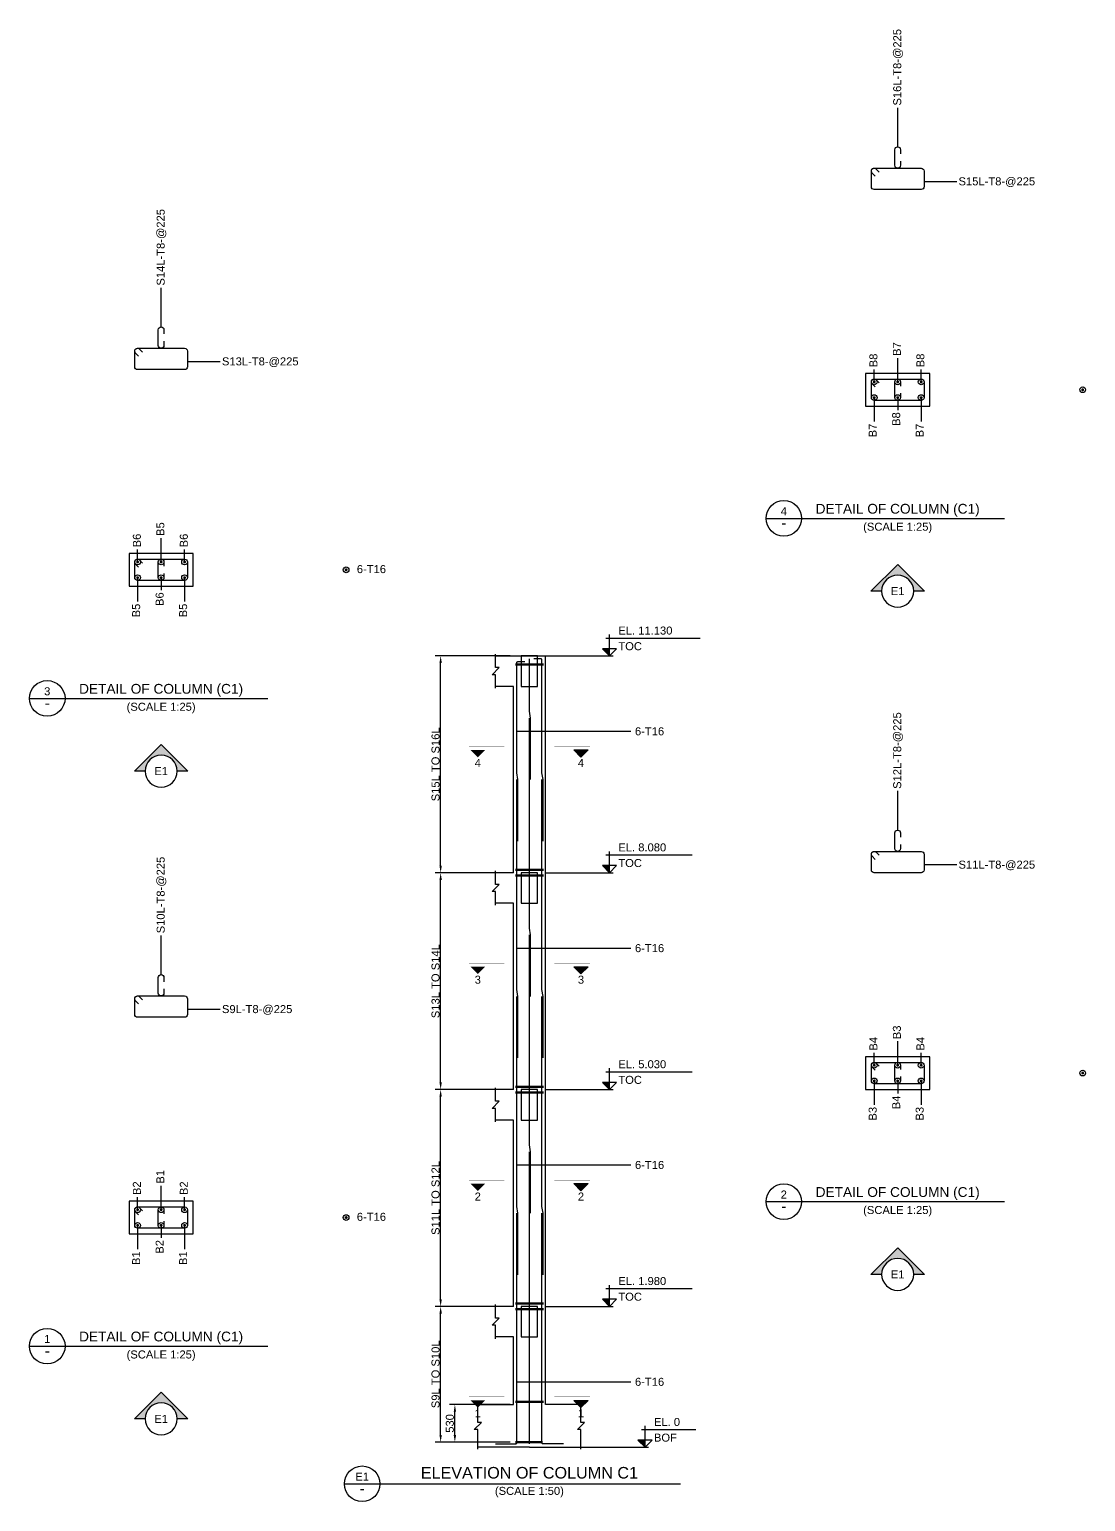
# Model space of a CAD drawing. Header units: inches. Extents: x -816171 to 9366335, y -450961 to 689132.
# Drawn here: x 123873 to 153553, y -98518 to -57130 of the extents above; entities that cross this region are included whole.
import ezdxf
from ezdxf.enums import TextEntityAlignment as Align

# ---------------------------------------------------------------- set-up
doc = ezdxf.new("R2010")
doc.units = ezdxf.units.IN
doc.header["$MEASUREMENT"] = 0
for name, color, linetype in [('colSectionMarkLayer', 5, 'Continuous'), ('Concrete Line', 2, 'Continuous'), ('Dim', 31, 'Continuous'), ('Hatch', 25, 'Continuous'), ('Labels', 4, 'Continuous'), ('Link', 225, 'Continuous'), ('Reinforcement', 130, 'Continuous'), ('Text', 31, 'Continuous'), ('Text_Scale', 31, 'Continuous')]:
    doc.layers.add(name, color=color, linetype=linetype)
doc.styles.add('SC-BBS1', font='SansSerif')
doc.styles.add('SC-COL2', font='SansSerif')
doc.styles.get("Standard").update_dxf_attribs({"font": 'txt.shx'})
doc.dimstyles.new('ColumnSch', dxfattribs={"dimtxt": 225, "dimasz": 200, "dimexe": 150, "dimexo": 150, "dimgap": 25, "dimtad": 1, "dimtoh": 1, "dimdec": 4, "dimzin": 0, "dimdsep": 46, "dimtxsty": 'SC-COL2', "dimcen": 0.09, "dimclrd": 8, "dimclre": 8, "dimclrt": 31, "dimadec": 0, "dimazin": 0, "dimtfac": 1, "dimtdec": 0, "dimtix": 1, "dimtofl": 0, "dimtmove": 0, "dimatfit": 3, "dimfxl": 1, "dimtolj": 1, "dimtzin": 0, "dimarcsym": 0})
doc.dimstyles.get("Standard").update_dxf_attribs({"dimtxt": 0.18, "dimasz": 0.18, "dimexe": 0.18, "dimexo": 0.0625, "dimgap": 0.09, "dimtad": 0, "dimtih": 1, "dimtoh": 1, "dimdec": 4, "dimzin": 0, "dimdsep": 46, "dimtxsty": 'Standard', "dimcen": 0.09, "dimadec": 0, "dimazin": 0, "dimtfac": 1, "dimtdec": 4, "dimtofl": 0, "dimtmove": 0, "dimatfit": 3, "dimfxl": 1, "dimtolj": 1, "dimtzin": 0, "dimarcsym": 0})

# ---------------------------------------------------------------- blocks, each defined once
blk = doc.blocks.new('*D564')
at = {"layer": 'DEFPOINTS', "color": 0, "transparency": 16777216}
for p in [(135429, -93031), (137529, -93031), (137529, -96849)]:
    blk.add_point(p, dxfattribs=at)
at = {"layer": 'Dim', "color": 8, "lineweight": -2, "transparency": 16777216}
for p, q in [((137379, -93031), (135279, -93031)), ((135429, -96649), (135429, -93231)), ((137379, -96849), (135279, -96849))]:
    blk.add_line(p, q, dxfattribs=at)
at = {"layer": 'Dim', "color": 8, "transparency": 16777216}
for points in [[(135396, -93231), (135463, -93231), (135429, -93031)], [(135396, -96649), (135463, -96649), (135429, -96849)]]:
    blk.add_solid(points, dxfattribs=at)
at = {"layer": 'Dim', "color": 31, "lineweight": 50, "transparency": 16777216, "insert": (135287, -94940), "char_height": 225, "attachment_point": 5, "rotation": 90, "style": 'SC-COL2'}
blk.add_mtext('\\A1;S9L TO S10L', dxfattribs=at)
blk = doc.blocks.new('*D565')
at = {"layer": 'DEFPOINTS', "color": 0, "transparency": 16777216}
for p in [(135829, -95793), (137529, -95793), (137529, -96849)]:
    blk.add_point(p, dxfattribs=at)
at = {"layer": 'Dim', "color": 8, "lineweight": -2, "transparency": 16777216}
for p, q in [((137379, -95793), (135679, -95793)), ((135829, -96649), (135829, -95993)), ((137379, -96849), (135679, -96849))]:
    blk.add_line(p, q, dxfattribs=at)
at = {"layer": 'Dim', "color": 8, "transparency": 16777216}
for points in [[(135796, -95993), (135863, -95993), (135829, -95793)], [(135796, -96649), (135863, -96649), (135829, -96849)]]:
    blk.add_solid(points, dxfattribs=at)
at = {"layer": 'Dim', "color": 31, "lineweight": 50, "transparency": 16777216, "insert": (135688, -96321), "char_height": 225, "attachment_point": 5, "rotation": 90, "style": 'SC-COL2'}
blk.add_mtext('\\A1;530', dxfattribs=at)
blk = doc.blocks.new('*D566')
at = {"layer": 'DEFPOINTS', "color": 0, "transparency": 16777216}
for p in [(135429, -86935), (137529, -86935), (137529, -93031)]:
    blk.add_point(p, dxfattribs=at)
at = {"layer": 'Dim', "color": 8, "lineweight": -2, "transparency": 16777216}
for p, q in [((137379, -86935), (135279, -86935)), ((135429, -92831), (135429, -87135)), ((137379, -93031), (135279, -93031))]:
    blk.add_line(p, q, dxfattribs=at)
at = {"layer": 'Dim', "color": 8, "transparency": 16777216}
for points in [[(135396, -87135), (135463, -87135), (135429, -86935)], [(135396, -92831), (135463, -92831), (135429, -93031)]]:
    blk.add_solid(points, dxfattribs=at)
at = {"layer": 'Dim', "color": 31, "lineweight": 50, "transparency": 16777216, "insert": (135287, -89983), "char_height": 225, "attachment_point": 5, "rotation": 90, "style": 'SC-COL2'}
blk.add_mtext('\\A1;S11L TO S12L', dxfattribs=at)
blk = doc.blocks.new('*D567')
at = {"layer": 'DEFPOINTS', "color": 0, "transparency": 16777216}
for p in [(135429, -80839), (137529, -80839), (137529, -86935)]:
    blk.add_point(p, dxfattribs=at)
at = {"layer": 'Dim', "color": 8, "lineweight": -2, "transparency": 16777216}
for p, q in [((137379, -80839), (135279, -80839)), ((135429, -86735), (135429, -81039)), ((137379, -86935), (135279, -86935))]:
    blk.add_line(p, q, dxfattribs=at)
at = {"layer": 'Dim', "color": 8, "transparency": 16777216}
for points in [[(135396, -81039), (135463, -81039), (135429, -80839)], [(135396, -86735), (135463, -86735), (135429, -86935)]]:
    blk.add_solid(points, dxfattribs=at)
at = {"layer": 'Dim', "color": 31, "lineweight": 50, "transparency": 16777216, "insert": (135287, -83887), "char_height": 225, "attachment_point": 5, "rotation": 90, "style": 'SC-COL2'}
blk.add_mtext('\\A1;S13L TO S14L', dxfattribs=at)
blk = doc.blocks.new('*D568')
at = {"layer": 'DEFPOINTS', "color": 0, "transparency": 16777216}
for p in [(135429, -74743), (137529, -74743), (137529, -80839)]:
    blk.add_point(p, dxfattribs=at)
at = {"layer": 'Dim', "color": 8, "lineweight": -2, "transparency": 16777216}
for p, q in [((137379, -74743), (135279, -74743)), ((135429, -80639), (135429, -74943)), ((137379, -80839), (135279, -80839))]:
    blk.add_line(p, q, dxfattribs=at)
at = {"layer": 'Dim', "color": 8, "transparency": 16777216}
for points in [[(135396, -74943), (135463, -74943), (135429, -74743)], [(135396, -80639), (135463, -80639), (135429, -80839)]]:
    blk.add_solid(points, dxfattribs=at)
at = {"layer": 'Dim', "color": 31, "lineweight": 50, "transparency": 16777216, "insert": (135287, -77791), "char_height": 225, "attachment_point": 5, "rotation": 90, "style": 'SC-COL2'}
blk.add_mtext('\\A1;S15L TO S16L', dxfattribs=at)

msp = doc.modelspace()

# ---------------------------------------------------------------- hatches: boundary and pattern name
at = {"layer": 'Hatch'}
h = msp.add_hatch(color=256, dxfattribs=at)
edge = h.paths.add_edge_path(flags=16)
edge.add_line((147823.34546, -72920.5362), (147523.34546, -72920.5362))
edge.add_line((147523.34546, -72920.5362), (148273.34546, -72170.5362))
edge.add_line((148273.34546, -72170.5362), (149023.34546, -72920.5362))
edge.add_line((149023.34546, -72920.5362), (148723.34546, -72920.5362))
edge.add_arc((148273.34546, -72920.5362), 450, 0, 180)
for points in [[(140173.34546, -74742.5362), (140173.34546, -74542.5362), (139973.34546, -74542.5362)], [(136273.34546, -77387.5362), (136473.34546, -77587.5362), (136673.34546, -77387.5362), (136273.34546, -77387.5362)], [(139573.34546, -77387.5362), (139373.34546, -77587.5362), (139173.34546, -77387.5362), (139573.34546, -77387.5362)], [(140173.34546, -80838.5362), (140173.34546, -80638.5362), (139973.34546, -80638.5362)], [(136273.34546, -83483.5362), (136473.34546, -83683.5362), (136673.34546, -83483.5362), (136273.34546, -83483.5362)], [(139573.34546, -83483.5362), (139373.34546, -83683.5362), (139173.34546, -83483.5362), (139573.34546, -83483.5362)], [(140173.34546, -86934.5362), (140173.34546, -86734.5362), (139973.34546, -86734.5362)], [(136273.34546, -89579.5362), (136473.34546, -89779.5362), (136673.34546, -89579.5362), (136273.34546, -89579.5362)], [(139573.34546, -89579.5362), (139373.34546, -89779.5362), (139173.34546, -89579.5362), (139573.34546, -89579.5362)], [(140173.34546, -93030.5362), (140173.34546, -92830.5362), (139973.34546, -92830.5362)], [(136273.34546, -95675.5362), (136473.34546, -95875.5362), (136673.34546, -95675.5362), (136273.34546, -95675.5362)], [(139573.34546, -95675.5362), (139373.34546, -95875.5362), (139173.34546, -95675.5362), (139573.34546, -95675.5362)], [(141173.34546, -96992.5362), (141173.34546, -96792.5362), (140973.34546, -96792.5362)]]:
    msp.add_hatch(color=256, dxfattribs=at).paths.add_polyline_path(points, flags=0)
h = msp.add_hatch(color=256, dxfattribs=at)
edge = h.paths.add_edge_path(flags=16)
edge.add_line((127123.34546, -77982.5362), (126823.34546, -77982.5362))
edge.add_line((126823.34546, -77982.5362), (127573.34546, -77232.5362))
edge.add_line((127573.34546, -77232.5362), (128323.34546, -77982.5362))
edge.add_line((128323.34546, -77982.5362), (128023.34546, -77982.5362))
edge.add_arc((127573.34546, -77982.5362), 450, 0, 180)
h = msp.add_hatch(color=256, dxfattribs=at)
edge = h.paths.add_edge_path(flags=16)
edge.add_line((147823.34546, -92130.5362), (147523.34546, -92130.5362))
edge.add_line((147523.34546, -92130.5362), (148273.34546, -91380.5362))
edge.add_line((148273.34546, -91380.5362), (149023.34546, -92130.5362))
edge.add_line((149023.34546, -92130.5362), (148723.34546, -92130.5362))
edge.add_arc((148273.34546, -92130.5362), 450, 0, 180)
h = msp.add_hatch(color=256, dxfattribs=at)
edge = h.paths.add_edge_path(flags=16)
edge.add_line((127123.34546, -96192.5362), (126823.34546, -96192.5362))
edge.add_line((126823.34546, -96192.5362), (127573.34546, -95442.5362))
edge.add_line((127573.34546, -95442.5362), (128323.34546, -96192.5362))
edge.add_line((128323.34546, -96192.5362), (128023.34546, -96192.5362))
edge.add_arc((127573.34546, -96192.5362), 450, 0, 180)

# ---------------------------------------------------------------- linework, layer by layer
at = {"lineweight": 50}
for p, q in [((137529.34546, -74982.5362), (138317.34546, -74982.5362)), ((137529.34546, -80758.5362), (138317.34546, -80758.5362)), ((137529.34546, -80918.5362), (138317.34546, -80918.5362)), ((137529.34546, -86854.5362), (138317.34546, -86854.5362)), ((137529.34546, -87014.5362), (138317.34546, -87014.5362)), ((137529.34546, -92950.5362), (138317.34546, -92950.5362)), ((137529.34546, -93110.5362), (138317.34546, -93110.5362)), ((137529.34546, -95712.5362), (138317.34546, -95712.5362)), ((137529.34546, -96848.5362), (138293.34546, -96848.5362))]:
    msp.add_line(p, q, dxfattribs=at)
at = {"layer": 'colSectionMarkLayer'}
for p, q in [((144573.34546, -70875.5362), (151273.34546, -70875.5362)), ((140073.34546, -74242.5362), (142723.34546, -74242.5362)), ((140173.34546, -74742.5362), (140173.34546, -74142.5362)), ((138373.34546, -74742.5362), (140273.34546, -74742.5362)), ((123873.34546, -75937.5362), (130573.34546, -75937.5362)), ((140173.34546, -80838.5362), (140173.34546, -80238.5362)), ((140073.34546, -80338.5362), (142498.34546, -80338.5362)), ((138373.34546, -80838.5362), (140273.34546, -80838.5362)), ((140073.34546, -86434.5362), (142498.34546, -86434.5362)), ((140173.34546, -86934.5362), (140173.34546, -86334.5362)), ((138373.34546, -86934.5362), (140273.34546, -86934.5362)), ((144573.34546, -90085.5362), (151273.34546, -90085.5362)), ((140073.34546, -92530.5362), (142498.34546, -92530.5362)), ((140173.34546, -93030.5362), (140173.34546, -92430.5362)), ((138373.34546, -93030.5362), (140273.34546, -93030.5362)), ((123873.34546, -94147.5362), (130573.34546, -94147.5362)), ((141173.34546, -96992.5362), (141173.34546, -96392.5362)), ((141073.34546, -96492.5362), (142598.34546, -96492.5362)), ((139373.34546, -96992.5362), (141273.34546, -96992.5362)), ((132723.34546, -98017.5362), (142173.34546, -98017.5362))]:
    msp.add_line(p, q, dxfattribs=at)
for points in [[(147823.34546, -72920.5362), (147523.34546, -72920.5362), (148273.34546, -72170.5362), (149023.34546, -72920.5362), (148723.34546, -72920.5362, 1), (147823.34546, -72920.5362, 1), (148723.34546, -72920.5362)], [(127123.34546, -77982.5362), (126823.34546, -77982.5362), (127573.34546, -77232.5362), (128323.34546, -77982.5362), (128023.34546, -77982.5362, 1), (127123.34546, -77982.5362, 1), (128023.34546, -77982.5362)], [(147823.34546, -92130.5362), (147523.34546, -92130.5362), (148273.34546, -91380.5362), (149023.34546, -92130.5362), (148723.34546, -92130.5362, 1), (147823.34546, -92130.5362, 1), (148723.34546, -92130.5362)], [(127123.34546, -96192.5362), (126823.34546, -96192.5362), (127573.34546, -95442.5362), (128323.34546, -96192.5362), (128023.34546, -96192.5362, 1), (127123.34546, -96192.5362, 1), (128023.34546, -96192.5362)]]:
    msp.add_lwpolyline(points, format="xyb", dxfattribs=at)
for points in [[(140173.34546, -74742.5362), (140373.34546, -74542.5362), (139973.34546, -74542.5362)], [(140173.34546, -80838.5362), (140373.34546, -80638.5362), (139973.34546, -80638.5362)], [(140173.34546, -86934.5362), (140373.34546, -86734.5362), (139973.34546, -86734.5362)], [(140173.34546, -93030.5362), (140373.34546, -92830.5362), (139973.34546, -92830.5362)], [(141173.34546, -96992.5362), (141373.34546, -96792.5362), (140973.34546, -96792.5362)]]:
    msp.add_lwpolyline(points, close=True, dxfattribs=at)
at = {"layer": 'colSectionMarkLayer', "const_width": 5}
for points in [[(137223.34546, -77287.5362), (136223.34546, -77287.5362)], [(136273.34546, -77387.5362), (136473.34546, -77587.5362), (136673.34546, -77387.5362), (136273.34546, -77387.5362)], [(138623.34546, -77287.5362), (139623.34546, -77287.5362)], [(137223.34546, -83383.5362), (136223.34546, -83383.5362)], [(136273.34546, -83483.5362), (136473.34546, -83683.5362), (136673.34546, -83483.5362), (136273.34546, -83483.5362)], [(138623.34546, -83383.5362), (139623.34546, -83383.5362)], [(137223.34546, -89479.5362), (136223.34546, -89479.5362)], [(136273.34546, -89579.5362), (136473.34546, -89779.5362), (136673.34546, -89579.5362), (136273.34546, -89579.5362)], [(138623.34546, -89479.5362), (139623.34546, -89479.5362)], [(137223.34546, -95575.5362), (136223.34546, -95575.5362)], [(138623.34546, -95575.5362), (139623.34546, -95575.5362)], [(136273.34546, -95675.5362), (136473.34546, -95875.5362), (136673.34546, -95675.5362), (136273.34546, -95675.5362)]]:
    msp.add_lwpolyline(points, dxfattribs=at)
at = {"layer": 'colSectionMarkLayer'}
for points in [[(139573.34546, -77387.5362), (139373.34546, -77587.5362), (139173.34546, -77387.5362), (139573.34546, -77387.5362)], [(139573.34546, -83483.5362), (139373.34546, -83683.5362), (139173.34546, -83483.5362), (139573.34546, -83483.5362)], [(139573.34546, -89579.5362), (139373.34546, -89779.5362), (139173.34546, -89579.5362), (139573.34546, -89579.5362)], [(139573.34546, -95675.5362), (139373.34546, -95875.5362), (139173.34546, -95675.5362), (139573.34546, -95675.5362)]]:
    msp.add_lwpolyline(points, dxfattribs=at)
for centre in [(145073.34546, -70875.5362), (124373.34546, -75937.5362), (145073.34546, -90085.5362), (124373.34546, -94147.5362), (133223.34546, -98017.5362)]:
    msp.add_circle(centre, 500, dxfattribs=at)
at = {"layer": 'Concrete Line'}
for p, q in [((136973.34546, -74742.5362), (138373.34546, -74742.5362)), ((138373.34546, -80838.5362), (138373.34546, -74742.5362)), ((137473.34546, -75602.5362), (136973.34546, -75602.5362)), ((137473.34546, -80838.5362), (137473.34546, -75602.5362)), ((137473.34546, -80838.5362), (136973.34546, -80838.5362)), ((137473.34546, -80838.5362), (137473.34546, -80838.5362)), ((137473.34546, -80838.5362), (137473.34546, -80838.5362)), ((138373.34546, -86934.5362), (138373.34546, -80838.5362)), ((138373.34546, -80838.5362), (138373.34546, -80838.5362)), ((138373.34546, -80838.5362), (138373.34546, -80838.5362)), ((137473.34546, -81698.5362), (136973.34546, -81698.5362)), ((137473.34546, -86934.5362), (137473.34546, -81698.5362)), ((137473.34546, -86934.5362), (136973.34546, -86934.5362)), ((137473.34546, -86934.5362), (137473.34546, -86934.5362)), ((137473.34546, -86934.5362), (137473.34546, -86934.5362)), ((138373.34546, -93030.5362), (138373.34546, -86934.5362)), ((138373.34546, -86934.5362), (138373.34546, -86934.5362)), ((138373.34546, -86934.5362), (138373.34546, -86934.5362)), ((137473.34546, -87794.5362), (136973.34546, -87794.5362)), ((137473.34546, -93030.5362), (137473.34546, -87794.5362)), ((137473.34546, -93030.5362), (136973.34546, -93030.5362)), ((137473.34546, -93030.5362), (137473.34546, -93030.5362)), ((137473.34546, -93030.5362), (137473.34546, -93030.5362)), ((138373.34546, -95792.5362), (138373.34546, -93030.5362)), ((138373.34546, -93030.5362), (138373.34546, -93030.5362)), ((138373.34546, -93030.5362), (138373.34546, -93030.5362)), ((137473.34546, -93890.5362), (136973.34546, -93890.5362)), ((137473.34546, -95792.5362), (137473.34546, -93890.5362)), ((136473.34546, -95792.5362), (137473.34546, -95792.5362)), ((139373.34546, -95792.5362), (138373.34546, -95792.5362)), ((139373.34546, -95792.5362), (138373.34546, -95792.5362)), ((137923.34546, -96992.5362), (136473.34546, -96992.5362)), ((137923.34546, -96992.5362), (139373.34546, -96992.5362))]:
    msp.add_line(p, q, dxfattribs=at)
for points in [[(147373.34546, -67720.5362), (149173.34546, -67720.5362), (149173.34546, -67720.5362), (149173.34546, -66800.5362), (149173.34546, -66800.5362), (147373.34546, -66800.5362), (147373.34546, -66800.5362), (147373.34546, -67720.5362)], [(126673.34546, -72782.5362), (128473.34546, -72782.5362), (128473.34546, -72782.5362), (128473.34546, -71862.5362), (128473.34546, -71862.5362), (126673.34546, -71862.5362), (126673.34546, -71862.5362), (126673.34546, -72782.5362)], [(137693.34546, -74742.5362), (137693.34546, -75602.5362), (138153.34546, -75602.5362), (138153.34546, -74742.5362)], [(137693.34546, -80838.5362), (137693.34546, -81698.5362), (138153.34546, -81698.5362), (138153.34546, -80838.5362)], [(147373.34546, -86930.5362), (149173.34546, -86930.5362), (149173.34546, -86930.5362), (149173.34546, -86010.5362), (149173.34546, -86010.5362), (147373.34546, -86010.5362), (147373.34546, -86010.5362), (147373.34546, -86930.5362)], [(137693.34546, -86934.5362), (137693.34546, -87794.5362), (138153.34546, -87794.5362), (138153.34546, -86934.5362)], [(126673.34546, -90992.5362), (128473.34546, -90992.5362), (128473.34546, -90992.5362), (128473.34546, -90072.5362), (128473.34546, -90072.5362), (126673.34546, -90072.5362), (126673.34546, -90072.5362), (126673.34546, -90992.5362)], [(137693.34546, -93030.5362), (137693.34546, -93890.5362), (138153.34546, -93890.5362), (138153.34546, -93030.5362)], [(137923.34546, -96992.5362), (137923.34546, -96992.5362)], [(137923.34546, -96992.5362), (137923.34546, -96992.5362)], [(137923.34546, -96992.5362), (137923.34546, -96992.5362)], [(137923.34546, -96992.5362), (137923.34546, -96992.5362)], [(137923.34546, -96992.5362), (137923.34546, -96992.5362)], [(137923.34546, -96992.5362), (137923.34546, -96992.5362)], [(137923.34546, -96992.5362), (137923.34546, -96992.5362)], [(137923.34546, -96992.5362), (137923.34546, -96992.5362)], [(137923.34546, -96992.5362), (137923.34546, -96992.5362)], [(137923.34546, -96992.5362), (137923.34546, -96992.5362)]]:
    msp.add_lwpolyline(points, close=True, dxfattribs=at)
for points in [[(136973.34546, -75652.5362), (136973.34546, -75272.5362), (136873.34546, -75272.5362), (137073.34546, -75072.5362), (136973.34546, -75072.5362), (136973.34546, -74692.5362)], [(136973.34546, -81748.5362), (136973.34546, -81368.5362), (136873.34546, -81368.5362), (137073.34546, -81168.5362), (136973.34546, -81168.5362), (136973.34546, -80788.5362)], [(136973.34546, -87844.5362), (136973.34546, -87464.5362), (136873.34546, -87464.5362), (137073.34546, -87264.5362), (136973.34546, -87264.5362), (136973.34546, -86884.5362)], [(136973.34546, -93940.5362), (136973.34546, -93560.5362), (136873.34546, -93560.5362), (137073.34546, -93360.5362), (136973.34546, -93360.5362), (136973.34546, -92980.5362)], [(136473.34546, -97042.5362), (136473.34546, -96492.5362), (136373.34546, -96492.5362), (136573.34546, -96292.5362), (136473.34546, -96292.5362), (136473.34546, -95742.5362)], [(139373.34546, -97042.5362), (139373.34546, -96492.5362), (139273.34546, -96492.5362), (139473.34546, -96292.5362), (139373.34546, -96292.5362), (139373.34546, -95742.5362)]]:
    msp.add_lwpolyline(points, dxfattribs=at)
at = {"layer": 'Dim', "color": 8}
for p, q in [((148273.34546, -67008.5362), (148273.34546, -66368.5362)), ((147613.34546, -67008.5362), (147613.34546, -66688.5362)), ((148933.34546, -67008.5362), (148933.34546, -66688.5362)), ((147613.34546, -67512.5362), (147613.34546, -68152.5362)), ((148273.34546, -67512.5362), (148273.34546, -67832.5362)), ((148933.34546, -67512.5362), (148933.34546, -68152.5362)), ((127573.34546, -72070.5362), (127573.34546, -71430.5362)), ((126913.34546, -72070.5362), (126913.34546, -71750.5362)), ((128233.34546, -72070.5362), (128233.34546, -71750.5362)), ((126913.34546, -72574.5362), (126913.34546, -73214.5362)), ((127573.34546, -72574.5362), (127573.34546, -72894.5362)), ((128233.34546, -72574.5362), (128233.34546, -73214.5362)), ((148273.34546, -86218.5362), (148273.34546, -85578.5362)), ((147613.34546, -86218.5362), (147613.34546, -85898.5362)), ((148933.34546, -86218.5362), (148933.34546, -85898.5362)), ((147613.34546, -86722.5362), (147613.34546, -87362.5362)), ((148273.34546, -86722.5362), (148273.34546, -87042.5362)), ((148933.34546, -86722.5362), (148933.34546, -87362.5362)), ((127573.34546, -90280.5362), (127573.34546, -89640.5362)), ((126913.34546, -90280.5362), (126913.34546, -89960.5362)), ((128233.34546, -90280.5362), (128233.34546, -89960.5362)), ((126913.34546, -90784.5362), (126913.34546, -91424.5362)), ((127573.34546, -90784.5362), (127573.34546, -91104.5362)), ((128233.34546, -90784.5362), (128233.34546, -91424.5362))]:
    msp.add_line(p, q, dxfattribs=at)
at = {"layer": 'Link'}
for points in [[(148353.34546, -60830.5362), (148353.34546, -60950.5362, -1), (148193.34546, -60950.5362), (148193.34546, -60510.5362, -1), (148353.34546, -60510.5362), (148353.34546, -60630.5362)], [(147641.62947, -61251.9576), (147556.77681, -61167.10463, -0.6681779738), (147613.34546, -61030.5362), (148933.34546, -61030.5362, -0.4142135624), (149013.34546, -61110.5362), (149013.34546, -61550.5362, -0.4142135624), (148933.34546, -61630.5362), (147613.34546, -61630.5362, -0.4142135624), (147533.34546, -61550.5362), (147533.34546, -61110.5362, -0.6681793021), (147669.9141, -61053.96776), (147754.76676, -61138.82073)], [(127653.34546, -65892.5362), (127653.34546, -66012.5362, -1), (127493.34546, -66012.5362), (127493.34546, -65572.5362, -1), (127653.34546, -65572.5362), (127653.34546, -65692.5362)], [(126941.62947, -66313.9576), (126856.77681, -66229.10463, -0.6681779738), (126913.34546, -66092.5362), (128233.34546, -66092.5362, -0.4142135624), (128313.34546, -66172.5362), (128313.34546, -66612.5362, -0.4142135624), (128233.34546, -66692.5362), (126913.34546, -66692.5362, -0.4142135624), (126833.34546, -66612.5362), (126833.34546, -66172.5362, -0.6681793021), (126969.9141, -66115.96776), (127054.76676, -66200.82073)], [(147641.62947, -67181.9576), (147556.77681, -67097.10463, -0.6681779738), (147613.34546, -66960.5362), (148933.34546, -66960.5362, -0.4142135624), (149013.34546, -67040.5362), (149013.34546, -67480.5362, -0.4142135624), (148933.34546, -67560.5362), (147613.34546, -67560.5362, -0.4142135624), (147533.34546, -67480.5362), (147533.34546, -67040.5362, -0.6681793021), (147669.9141, -66983.96776), (147754.76676, -67068.82073)], [(148353.34546, -67360.5362), (148353.34546, -67480.5362, -1), (148193.34546, -67480.5362), (148193.34546, -67040.5362, -1), (148353.34546, -67040.5362), (148353.34546, -67160.5362)], [(126941.62947, -72243.9576), (126856.77681, -72159.10463, -0.6681779738), (126913.34546, -72022.5362), (128233.34546, -72022.5362, -0.4142135624), (128313.34546, -72102.5362), (128313.34546, -72542.5362, -0.4142135624), (128233.34546, -72622.5362), (126913.34546, -72622.5362, -0.4142135624), (126833.34546, -72542.5362), (126833.34546, -72102.5362, -0.6681793021), (126969.9141, -72045.96776), (127054.76676, -72130.82073)], [(127653.34546, -72422.5362), (127653.34546, -72542.5362, -1), (127493.34546, -72542.5362), (127493.34546, -72102.5362, -1), (127653.34546, -72102.5362), (127653.34546, -72222.5362)], [(148353.34546, -80040.5362), (148353.34546, -80160.5362, -1), (148193.34546, -80160.5362), (148193.34546, -79720.5362, -1), (148353.34546, -79720.5362), (148353.34546, -79840.5362)], [(147641.62947, -80461.9576), (147556.77681, -80377.10463, -0.6681779738), (147613.34546, -80240.5362), (148933.34546, -80240.5362, -0.4142135624), (149013.34546, -80320.5362), (149013.34546, -80760.5362, -0.4142135624), (148933.34546, -80840.5362), (147613.34546, -80840.5362, -0.4142135624), (147533.34546, -80760.5362), (147533.34546, -80320.5362, -0.6681793021), (147669.9141, -80263.96776), (147754.76676, -80348.82073)], [(127653.34546, -84102.5362), (127653.34546, -84222.5362, -1), (127493.34546, -84222.5362), (127493.34546, -83782.5362, -1), (127653.34546, -83782.5362), (127653.34546, -83902.5362)], [(126941.62947, -84523.9576), (126856.77681, -84439.10463, -0.6681779738), (126913.34546, -84302.5362), (128233.34546, -84302.5362, -0.4142135624), (128313.34546, -84382.5362), (128313.34546, -84822.5362, -0.4142135624), (128233.34546, -84902.5362), (126913.34546, -84902.5362, -0.4142135624), (126833.34546, -84822.5362), (126833.34546, -84382.5362, -0.6681793021), (126969.9141, -84325.96776), (127054.76676, -84410.82073)], [(147641.62947, -86391.9576), (147556.77681, -86307.10463, -0.6681779738), (147613.34546, -86170.5362), (148933.34546, -86170.5362, -0.4142135624), (149013.34546, -86250.5362), (149013.34546, -86690.5362, -0.4142135624), (148933.34546, -86770.5362), (147613.34546, -86770.5362, -0.4142135624), (147533.34546, -86690.5362), (147533.34546, -86250.5362, -0.6681793021), (147669.9141, -86193.96776), (147754.76676, -86278.82073)], [(148353.34546, -86570.5362), (148353.34546, -86690.5362, -1), (148193.34546, -86690.5362), (148193.34546, -86250.5362, -1), (148353.34546, -86250.5362), (148353.34546, -86370.5362)], [(126941.62947, -90453.9576), (126856.77681, -90369.10463, -0.6681779738), (126913.34546, -90232.5362), (128233.34546, -90232.5362, -0.4142135624), (128313.34546, -90312.5362), (128313.34546, -90752.5362, -0.4142135624), (128233.34546, -90832.5362), (126913.34546, -90832.5362, -0.4142135624), (126833.34546, -90752.5362), (126833.34546, -90312.5362, -0.6681793021), (126969.9141, -90255.96776), (127054.76676, -90340.82073)], [(127653.34546, -90632.5362), (127653.34546, -90752.5362, -1), (127493.34546, -90752.5362), (127493.34546, -90312.5362, -1), (127653.34546, -90312.5362), (127653.34546, -90432.5362)]]:
    msp.add_lwpolyline(points, format="xyb", dxfattribs=at)
at = {"layer": 'Reinforcement', "color": 130, "const_width": 40}
for points in [[(147593.34546, -67040.5362, 1), (147633.34546, -67040.5362, 1)], [(148253.34546, -67040.5362, 1), (148293.34546, -67040.5362, 1)], [(148913.34546, -67040.5362, 1), (148953.34546, -67040.5362, 1)], [(147593.34546, -67480.5362, 1), (147633.34546, -67480.5362, 1)], [(148253.34546, -67480.5362, 1), (148293.34546, -67480.5362, 1)], [(148913.34546, -67480.5362, 1), (148953.34546, -67480.5362, 1)], [(153453.34546, -67260.5362, 1), (153493.34546, -67260.5362, 1)], [(126893.34546, -72102.5362, 1), (126933.34546, -72102.5362, 1)], [(127553.34546, -72102.5362, 1), (127593.34546, -72102.5362, 1)], [(128213.34546, -72102.5362, 1), (128253.34546, -72102.5362, 1)], [(132753.34546, -72322.5362, 1), (132793.34546, -72322.5362, 1)], [(126893.34546, -72542.5362, 1), (126933.34546, -72542.5362, 1)], [(127553.34546, -72542.5362, 1), (127593.34546, -72542.5362, 1)], [(128213.34546, -72542.5362, 1), (128253.34546, -72542.5362, 1)], [(147593.34546, -86250.5362, 1), (147633.34546, -86250.5362, 1)], [(148253.34546, -86250.5362, 1), (148293.34546, -86250.5362, 1)], [(148913.34546, -86250.5362, 1), (148953.34546, -86250.5362, 1)], [(153453.34546, -86470.5362, 1), (153493.34546, -86470.5362, 1)], [(147593.34546, -86690.5362, 1), (147633.34546, -86690.5362, 1)], [(148253.34546, -86690.5362, 1), (148293.34546, -86690.5362, 1)], [(148913.34546, -86690.5362, 1), (148953.34546, -86690.5362, 1)], [(126893.34546, -90312.5362, 1), (126933.34546, -90312.5362, 1)], [(127553.34546, -90312.5362, 1), (127593.34546, -90312.5362, 1)], [(128213.34546, -90312.5362, 1), (128253.34546, -90312.5362, 1)], [(132753.34546, -90532.5362, 1), (132793.34546, -90532.5362, 1)], [(126893.34546, -90752.5362, 1), (126933.34546, -90752.5362, 1)], [(127553.34546, -90752.5362, 1), (127593.34546, -90752.5362, 1)], [(128213.34546, -90752.5362, 1), (128253.34546, -90752.5362, 1)]]:
    msp.add_lwpolyline(points, format="xyb", close=True, dxfattribs=at)
at = {"layer": 'Reinforcement'}
for points in [[(137601.34546, -79948.5362), (137601.34546, -78220.5362), (137569.34546, -78028.5362), (137569.34546, -74932.5362, -0.4142135624), (137599.34546, -74902.5362), (137799.34546, -74902.5362)], [(138309.34546, -79948.5362), (138309.34546, -78220.5362), (138277.34546, -78028.5362), (138277.34546, -74852.5362, 0.4142135624), (138247.34546, -74822.5362), (138047.34546, -74822.5362)], [(136969.34546, -96896.5362), (137539.34546, -96896.5362, 0.4142135624), (137569.34546, -96866.5362), (137569.34546, -90412.5362)], [(138877.34546, -96896.5362), (138307.34546, -96896.5362, -0.4142135624), (138277.34546, -96866.5362), (138277.34546, -90412.5362)]]:
    msp.add_lwpolyline(points, format="xyb", dxfattribs=at)
for points in [[(137955.34546, -78220.5362), (137955.34546, -76492.5362), (137923.34546, -76300.5362), (137923.34546, -74822.5362), (137923.34546, -74822.5362), (137923.34546, -74822.5362)], [(137955.34546, -84316.5362), (137955.34546, -82588.5362), (137923.34546, -82396.5362), (137923.34546, -76492.5362)], [(137601.34546, -86044.5362), (137601.34546, -84316.5362), (137569.34546, -84124.5362), (137569.34546, -78220.5362)], [(138309.34546, -86044.5362), (138309.34546, -84316.5362), (138277.34546, -84124.5362), (138277.34546, -78220.5362)], [(137955.34546, -90412.5362), (137955.34546, -88684.5362), (137923.34546, -88492.5362), (137923.34546, -82588.5362)], [(137601.34546, -92140.5362), (137601.34546, -90412.5362), (137569.34546, -90220.5362), (137569.34546, -84316.5362)], [(138309.34546, -92140.5362), (138309.34546, -90412.5362), (138277.34546, -90220.5362), (138277.34546, -84316.5362)], [(137923.34546, -96896.5362), (137923.34546, -96896.5362), (137923.34546, -96896.5362), (137923.34546, -88684.5362)]]:
    msp.add_lwpolyline(points, dxfattribs=at)
at = {"layer": 'Reinforcement', "color": 130}
for centre in [(147613.34546, -67040.5362), (148273.34546, -67040.5362), (148933.34546, -67040.5362), (147613.34546, -67480.5362), (148273.34546, -67480.5362), (148933.34546, -67480.5362), (153473.34546, -67260.5362), (126913.34546, -72102.5362), (127573.34546, -72102.5362), (128233.34546, -72102.5362), (132773.34546, -72322.5362), (126913.34546, -72542.5362), (127573.34546, -72542.5362), (128233.34546, -72542.5362), (147613.34546, -86250.5362), (148273.34546, -86250.5362), (148933.34546, -86250.5362), (153473.34546, -86470.5362), (147613.34546, -86690.5362), (148273.34546, -86690.5362), (148933.34546, -86690.5362), (126913.34546, -90312.5362), (127573.34546, -90312.5362), (128233.34546, -90312.5362), (132773.34546, -90532.5362), (126913.34546, -90752.5362), (127573.34546, -90752.5362), (128233.34546, -90752.5362)]:
    msp.add_circle(centre, 80, dxfattribs=at)

# ---------------------------------------------------------------- texts
at = {"layer": 'colSectionMarkLayer', "style": 'SC-BBS1'}
for s, p in [('4', (136473.34546, -77637.5362)), ('4', (139373.34546, -77637.5362)), ('3', (136473.34546, -83733.5362)), ('3', (139373.34546, -83733.5362)), ('2', (136473.34546, -89829.5362)), ('2', (139373.34546, -89829.5362)), ('1', (136473.34546, -95925.5362)), ('1', (139373.34546, -95925.5362))]:
    msp.add_text(s, height=225, dxfattribs=at).set_placement(p, align=Align.TOP_CENTER)
at = {"layer": 'Dim', "style": 'SC-COL2'}
for s, p in [('B7', (148251.34546, -66308.5362)), ('B8', (147591.34546, -66628.5362)), ('B8', (148911.34546, -66628.5362)), ('B5', (127551.34546, -71370.5362)), ('B6', (126891.34546, -71690.5362)), ('B6', (128211.34546, -71690.5362)), ('B3', (148251.34546, -85518.5362)), ('B4', (147591.34546, -85838.5362)), ('B4', (148911.34546, -85838.5362)), ('B1', (127551.34546, -89580.5362)), ('B2', (126891.34546, -89900.5362)), ('B2', (128211.34546, -89900.5362))]:
    msp.add_text(s, height=225, rotation=90, dxfattribs=at).set_placement(p, align=Align.MIDDLE_LEFT)
for s, p in [('B7', (147571.34546, -68212.5362)), ('B8', (148231.34546, -67892.5362)), ('B7', (148891.34546, -68212.5362)), ('B6', (127531.34546, -72954.5362)), ('B5', (126871.34546, -73274.5362)), ('B5', (128191.34546, -73274.5362)), ('B4', (148231.34546, -87102.5362)), ('B3', (147571.34546, -87422.5362)), ('B3', (148891.34546, -87422.5362)), ('B2', (127531.34546, -91164.5362)), ('B1', (126871.34546, -91484.5362)), ('B1', (128191.34546, -91484.5362))]:
    msp.add_text(s, height=225, rotation=90, dxfattribs=at).set_placement(p, align=Align.MIDDLE_RIGHT)
at = {"layer": 'Labels', "style": 'SC-BBS1'}
for s, height, p in [('4', 225, (145073.34546, -70855.5362)), ('DETAIL OF COLUMN (C1)', 275, (148273.34546, -70825.5362)), ('3', 225, (124373.34546, -75917.5362)), ('DETAIL OF COLUMN (C1)', 275, (127573.34546, -75887.5362)), ('2', 225, (145073.34546, -90065.5362)), ('DETAIL OF COLUMN (C1)', 275, (148273.34546, -90035.5362)), ('1', 225, (124373.34546, -94127.5362)), ('DETAIL OF COLUMN (C1)', 275, (127573.34546, -94097.5362)), ('ELEVATION OF COLUMN C1', 325, (137923.34546, -97967.5362)), ('E1', 225, (133223.34546, -97997.5362))]:
    msp.add_text(s, height=height, dxfattribs=at).set_placement(p, align=Align.BOTTOM_CENTER)
for s, height, p in [('-', 325, (145073.34546, -71000.5362)), ('E1', 225, (148273.34546, -72920.5362)), ('-', 325, (124373.34546, -76062.5362)), ('E1', 225, (127573.34546, -77982.5362)), ('-', 325, (145073.34546, -90210.5362)), ('E1', 225, (148273.34546, -92130.5362)), ('-', 325, (124373.34546, -94272.5362)), ('E1', 225, (127573.34546, -96192.5362)), ('-', 325, (133223.34546, -98142.5362))]:
    msp.add_text(s, height=height, dxfattribs=at).set_placement(p, align=Align.MIDDLE_CENTER)
at = {"layer": 'Text', "style": 'SC-BBS1'}
for s, p in [('S16L-T8-@225', (148373.34546, -59270.5362)), ('S14L-T8-@225', (127673.34546, -64332.5362)), ('S12L-T8-@225', (148373.34546, -78480.5362)), ('S10L-T8-@225', (127673.34546, -82542.5362))]:
    msp.add_text(s, height=225, rotation=90, dxfattribs=at).set_placement(p)
for s, p in [('S15L-T8-@225', (149983.34546, -61400.5362)), ('S13L-T8-@225', (129283.34546, -66462.5362)), ('6-T16', (133073.34546, -72302.5362)), ('S11L-T8-@225', (149983.34546, -80610.5362)), ('S9L-T8-@225', (129283.34546, -84672.5362)), ('6-T16', (133073.34546, -90512.5362))]:
    msp.add_text(s, height=225, dxfattribs=at).set_placement(p, align=Align.MIDDLE_LEFT)
for p in [(148273.34546, -71290.5362), (127573.34546, -76352.5362), (148273.34546, -90500.5362), (127573.34546, -94562.5362)]:
    msp.add_text('(SCALE 1:25)', height=225, dxfattribs=at).set_placement(p, align=Align.BOTTOM_CENTER)
for s, p in [('EL. 11.130', (140423.34546, -74142.5362)), ('TOC', (140423.34546, -74582.5362)), ('EL. 8.080', (140423.34546, -80238.5362)), ('TOC', (140423.34546, -80678.5362)), ('EL. 5.030', (140423.34546, -86334.5362)), ('TOC', (140423.34546, -86774.5362)), ('EL. 1.980', (140423.34546, -92430.5362)), ('TOC', (140423.34546, -92870.5362)), ('EL. 0', (141423.34546, -96392.5362)), ('BOF', (141423.34546, -96832.5362))]:
    msp.add_text(s, height=225, dxfattribs=at).set_placement(p)
at = {"layer": 'Text', "char_height": 225, "attachment_point": 1, "style": 'SC-BBS1'}
for insert in [(140889.84546, -76750.0362), (140889.84546, -82846.0362), (140889.84546, -88942.0362), (140889.84546, -95038.0362)]:
    msp.add_mtext('6-T16', dxfattribs=dict(at, insert=insert))
at = {"layer": 'Text_Scale', "style": 'SC-BBS1'}
msp.add_text('(SCALE 1:50)', height=225, dxfattribs=at).set_placement((137923.34546, -98397.5362), align=Align.BOTTOM_CENTER)

# ---------------------------------------------------------------- dimensions: what is measured, and where the dimension line sits
at = {"layer": 'Dim', "lineweight": 50}
for p1, p2, distance, text, picture, middle in [((137529.34546, -80838.5362), (137529.34546, -74742.5362), 2100, 'S15L TO S16L', '*D568', (135286.59855, -77790.5362)), ((137529.34546, -86934.5362), (137529.34546, -80838.5362), 2100, 'S13L TO S14L', '*D567', (135286.59855, -83886.5362)), ((137529.34546, -93030.5362), (137529.34546, -86934.5362), 2100, 'S11L TO S12L', '*D566', (135286.75287, -89982.5362)), ((137529.34546, -96848.5362), (137529.34546, -93030.5362), 2100, 'S9L TO S10L', '*D564', (135286.75287, -94939.5362)), ((137529.34546, -96848.5362), (137529.34546, -95792.5362), 1700, '530', '*D565', (135688.29608, -96320.5362))]:
    dim = msp.add_aligned_dim(p1=p1, p2=p2, distance=distance, text=text, dimstyle='ColumnSch', dxfattribs=at)
    dim.commit()
    dim.dimension.update_dxf_attribs({"geometry": picture, "text_midpoint": middle})

# ---------------------------------------------------------------- leaders
at = {"layer": 'Dim', "color": 8}
for points in [[(148273.34546, -60430.5362), (148273.34546, -59330.5362)], [(149013.34546, -61400.5362), (149933.34546, -61400.5362)], [(127573.34546, -65492.5362), (127573.34546, -64392.5362)], [(128313.34546, -66462.5362), (129233.34546, -66462.5362)], [(137569.34546, -76862.5362), (140777.34546, -76862.5362)], [(138277.34546, -76862.5362), (140777.34546, -76862.5362)], [(148273.34546, -79640.5362), (148273.34546, -78540.5362)], [(149013.34546, -80610.5362), (149933.34546, -80610.5362)], [(127573.34546, -83702.5362), (127573.34546, -82602.5362)], [(137569.34546, -82958.5362), (140777.34546, -82958.5362)], [(138277.34546, -82958.5362), (140777.34546, -82958.5362)], [(128313.34546, -84672.5362), (129233.34546, -84672.5362)], [(137569.34546, -89054.5362), (140777.34546, -89054.5362)], [(138277.34546, -89054.5362), (140777.34546, -89054.5362)], [(137569.34546, -95150.5362), (140777.34546, -95150.5362)], [(138277.34546, -95150.5362), (140777.34546, -95150.5362)]]:
    msp.add_leader(points, dimstyle='Standard', dxfattribs=at)

doc.saveas('drawing.dxf')
